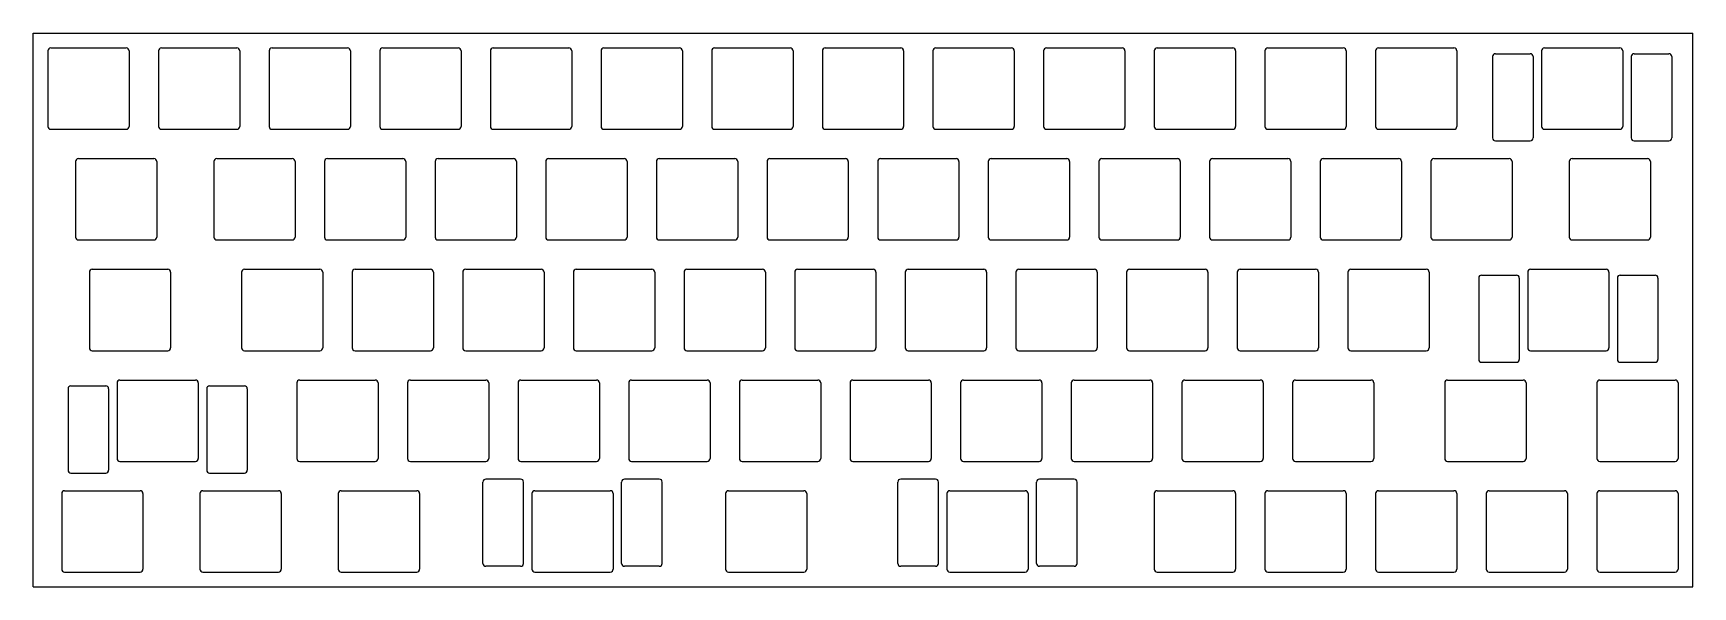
# Model space of a CAD drawing. Header units: millimetres. Extents: x 0 to 286, y -95 to 0.
import ezdxf

# ---------------------------------------------------------------- set-up
doc = ezdxf.new("R2010")
doc.units = ezdxf.units.MM

msp = doc.modelspace()

# ---------------------------------------------------------------- linework, layer by layer
for p, q in [((0, 0), (285.75, 0)), ((0, -95.25), (0, 0)), ((285.75, -95.25), (285.75, 0)), ((3.026, -2.526), (16.024, -2.526)), ((22.076, -2.526), (35.074, -2.526)), ((41.126, -2.526), (54.124, -2.526)), ((60.176, -2.526), (73.174, -2.526)), ((79.226, -2.526), (92.224, -2.526)), ((98.276, -2.526), (111.274, -2.526)), ((117.326, -2.526), (130.324, -2.526)), ((136.376, -2.526), (149.374, -2.526)), ((155.426, -2.526), (168.424, -2.526)), ((174.476, -2.526), (187.474, -2.526)), ((193.526, -2.526), (206.524, -2.526)), ((212.576, -2.526), (225.574, -2.526)), ((231.626, -2.526), (244.624, -2.526)), ((260.201, -2.526), (273.199, -2.526)), ((2.526, -3.026), (2.526, -16.024)), ((16.524, -3.026), (16.524, -16.024)), ((21.576, -3.026), (21.576, -16.024)), ((35.574, -3.026), (35.574, -16.024)), ((40.626, -3.026), (40.626, -16.024)), ((54.624, -3.026), (54.624, -16.024)), ((59.676, -3.026), (59.676, -16.024)), ((73.674, -3.026), (73.674, -16.024)), ((78.726, -3.026), (78.726, -16.024)), ((92.724, -3.026), (92.724, -16.024)), ((97.776, -3.026), (97.776, -16.024)), ((111.774, -3.026), (111.774, -16.024)), ((116.826, -3.026), (116.826, -16.024)), ((130.824, -3.026), (130.824, -16.024)), ((135.876, -3.026), (135.876, -16.024)), ((149.874, -3.026), (149.874, -16.024)), ((154.926, -3.026), (154.926, -16.024)), ((168.924, -3.026), (168.924, -16.024)), ((173.976, -3.026), (173.976, -16.024)), ((187.974, -3.026), (187.974, -16.024)), ((193.026, -3.026), (193.026, -16.024)), ((207.024, -3.026), (207.024, -16.024)), ((212.076, -3.026), (212.076, -16.024)), ((226.074, -3.026), (226.074, -16.024)), ((231.126, -3.026), (231.126, -16.024)), ((245.124, -3.026), (245.124, -16.024)), ((251.263, -4.026), (251.263, -18.024)), ((251.763, -3.526), (257.761, -3.526)), ((258.261, -4.026), (258.261, -18.024)), ((259.701, -3.026), (259.701, -16.024)), ((273.699, -3.026), (273.699, -16.024)), ((275.139, -4.026), (275.139, -18.024)), ((275.639, -3.526), (281.637, -3.526)), ((282.137, -4.026), (282.137, -18.024)), ((3.026, -16.524), (16.024, -16.524)), ((22.076, -16.524), (35.074, -16.524)), ((41.126, -16.524), (54.124, -16.524)), ((60.176, -16.524), (73.174, -16.524)), ((79.226, -16.524), (92.224, -16.524)), ((98.276, -16.524), (111.274, -16.524)), ((117.326, -16.524), (130.324, -16.524)), ((136.376, -16.524), (149.374, -16.524)), ((155.426, -16.524), (168.424, -16.524)), ((174.476, -16.524), (187.474, -16.524)), ((193.526, -16.524), (206.524, -16.524)), ((212.576, -16.524), (225.574, -16.524)), ((231.626, -16.524), (244.624, -16.524)), ((260.201, -16.524), (273.199, -16.524)), ((251.763, -18.524), (257.761, -18.524)), ((275.639, -18.524), (281.637, -18.524)), ((7.2885, -22.076), (7.2885, -35.074)), ((7.7885, -21.576), (20.7865, -21.576)), ((21.2865, -22.076), (21.2865, -35.074)), ((31.101, -22.076), (31.101, -35.074)), ((31.601, -21.576), (44.599, -21.576)), ((45.099, -22.076), (45.099, -35.074)), ((50.151, -22.076), (50.151, -35.074)), ((50.651, -21.576), (63.649, -21.576)), ((64.149, -22.076), (64.149, -35.074)), ((69.201, -22.076), (69.201, -35.074)), ((69.701, -21.576), (82.699, -21.576)), ((83.199, -22.076), (83.199, -35.074)), ((88.251, -22.076), (88.251, -35.074)), ((88.751, -21.576), (101.749, -21.576)), ((102.249, -22.076), (102.249, -35.074)), ((107.301, -22.076), (107.301, -35.074)), ((107.801, -21.576), (120.799, -21.576)), ((121.299, -22.076), (121.299, -35.074)), ((126.351, -22.076), (126.351, -35.074)), ((126.851, -21.576), (139.849, -21.576)), ((140.349, -22.076), (140.349, -35.074)), ((145.401, -22.076), (145.401, -35.074)), ((145.901, -21.576), (158.899, -21.576)), ((159.399, -22.076), (159.399, -35.074)), ((164.451, -22.076), (164.451, -35.074)), ((164.951, -21.576), (177.949, -21.576)), ((178.449, -22.076), (178.449, -35.074)), ((183.501, -22.076), (183.501, -35.074)), ((184.001, -21.576), (196.999, -21.576)), ((197.499, -22.076), (197.499, -35.074)), ((202.551, -22.076), (202.551, -35.074)), ((203.051, -21.576), (216.049, -21.576)), ((216.549, -22.076), (216.549, -35.074)), ((221.601, -22.076), (221.601, -35.074)), ((222.101, -21.576), (235.099, -21.576)), ((235.599, -22.076), (235.599, -35.074)), ((240.651, -22.076), (240.651, -35.074)), ((241.151, -21.576), (254.149, -21.576)), ((254.649, -22.076), (254.649, -35.074)), ((264.4635, -22.076), (264.4635, -35.074)), ((264.9635, -21.576), (277.9615, -21.576)), ((278.4615, -22.076), (278.4615, -35.074)), ((7.7885, -35.574), (20.7865, -35.574)), ((31.601, -35.574), (44.599, -35.574)), ((50.651, -35.574), (63.649, -35.574)), ((69.701, -35.574), (82.699, -35.574)), ((88.751, -35.574), (101.749, -35.574)), ((107.801, -35.574), (120.799, -35.574)), ((126.851, -35.574), (139.849, -35.574)), ((145.901, -35.574), (158.899, -35.574)), ((164.951, -35.574), (177.949, -35.574)), ((184.001, -35.574), (196.999, -35.574)), ((203.051, -35.574), (216.049, -35.574)), ((222.101, -35.574), (235.099, -35.574)), ((241.151, -35.574), (254.149, -35.574)), ((264.9635, -35.574), (277.9615, -35.574)), ((9.66975, -41.126), (9.66975, -54.124)), ((10.16975, -40.626), (23.16775, -40.626)), ((23.66775, -41.126), (23.66775, -54.124)), ((35.8635, -41.126), (35.8635, -54.124)), ((36.3635, -40.626), (49.3615, -40.626)), ((49.8615, -41.126), (49.8615, -54.124)), ((54.9135, -41.126), (54.9135, -54.124)), ((55.4135, -40.626), (68.4115, -40.626)), ((68.9115, -41.126), (68.9115, -54.124)), ((73.9635, -41.126), (73.9635, -54.124)), ((74.4635, -40.626), (87.4615, -40.626)), ((87.9615, -41.126), (87.9615, -54.124)), ((93.0135, -41.126), (93.0135, -54.124)), ((93.5135, -40.626), (106.5115, -40.626)), ((107.0115, -41.126), (107.0115, -54.124)), ((112.0635, -41.126), (112.0635, -54.124)), ((112.5635, -40.626), (125.5615, -40.626)), ((126.0615, -41.126), (126.0615, -54.124)), ((131.1135, -41.126), (131.1135, -54.124)), ((131.6135, -40.626), (144.6115, -40.626)), ((145.1115, -41.126), (145.1115, -54.124)), ((150.1635, -41.126), (150.1635, -54.124)), ((150.6635, -40.626), (163.6615, -40.626)), ((164.1615, -41.126), (164.1615, -54.124)), ((169.2135, -41.126), (169.2135, -54.124)), ((169.7135, -40.626), (182.7115, -40.626)), ((183.2115, -41.126), (183.2115, -54.124)), ((188.2635, -41.126), (188.2635, -54.124)), ((188.7635, -40.626), (201.7615, -40.626)), ((202.2615, -41.126), (202.2615, -54.124)), ((207.3135, -41.126), (207.3135, -54.124)), ((207.8135, -40.626), (220.8115, -40.626)), ((221.3115, -41.126), (221.3115, -54.124)), ((226.3635, -41.126), (226.3635, -54.124)), ((226.8635, -40.626), (239.8615, -40.626)), ((240.3615, -41.126), (240.3615, -54.124)), ((248.88175, -42.126), (248.88175, -56.124)), ((249.38175, -41.626), (255.37975, -41.626)), ((255.87975, -42.126), (255.87975, -56.124)), ((257.31975, -41.126), (257.31975, -54.124)), ((257.81975, -40.626), (270.81775, -40.626)), ((271.31775, -41.126), (271.31775, -54.124)), ((272.75775, -42.126), (272.75775, -56.124)), ((273.25775, -41.626), (279.25575, -41.626)), ((279.75575, -42.126), (279.75575, -56.124)), ((10.16975, -54.624), (23.16775, -54.624)), ((36.3635, -54.624), (49.3615, -54.624)), ((55.4135, -54.624), (68.4115, -54.624)), ((74.4635, -54.624), (87.4615, -54.624)), ((93.5135, -54.624), (106.5115, -54.624)), ((112.5635, -54.624), (125.5615, -54.624)), ((131.6135, -54.624), (144.6115, -54.624)), ((150.6635, -54.624), (163.6615, -54.624)), ((169.7135, -54.624), (182.7115, -54.624)), ((188.7635, -54.624), (201.7615, -54.624)), ((207.8135, -54.624), (220.8115, -54.624)), ((226.8635, -54.624), (239.8615, -54.624)), ((249.38175, -56.624), (255.37975, -56.624)), ((257.81975, -54.624), (270.81775, -54.624)), ((273.25775, -56.624), (279.25575, -56.624)), ((14.93225, -59.676), (27.93025, -59.676)), ((45.8885, -59.676), (58.8865, -59.676)), ((64.9385, -59.676), (77.9365, -59.676)), ((83.9885, -59.676), (96.9865, -59.676)), ((103.0385, -59.676), (116.0365, -59.676)), ((122.0885, -59.676), (135.0865, -59.676)), ((141.1385, -59.676), (154.1365, -59.676)), ((160.1885, -59.676), (173.1865, -59.676)), ((179.2385, -59.676), (192.2365, -59.676)), ((198.2885, -59.676), (211.2865, -59.676)), ((217.3385, -59.676), (230.3365, -59.676)), ((243.53225, -59.676), (256.53025, -59.676)), ((269.726, -59.676), (282.724, -59.676)), ((5.99425, -61.176), (5.99425, -75.174)), ((6.49425, -60.676), (12.49225, -60.676)), ((12.99225, -61.176), (12.99225, -75.174)), ((14.43225, -60.176), (14.43225, -73.174)), ((28.43025, -60.176), (28.43025, -73.174)), ((29.87025, -61.176), (29.87025, -75.174)), ((30.37025, -60.676), (36.36825, -60.676)), ((36.86825, -61.176), (36.86825, -75.174)), ((45.3885, -60.176), (45.3885, -73.174)), ((59.3865, -60.176), (59.3865, -73.174)), ((64.4385, -60.176), (64.4385, -73.174)), ((78.4365, -60.176), (78.4365, -73.174)), ((83.4885, -60.176), (83.4885, -73.174)), ((97.4865, -60.176), (97.4865, -73.174)), ((102.5385, -60.176), (102.5385, -73.174)), ((116.5365, -60.176), (116.5365, -73.174)), ((121.5885, -60.176), (121.5885, -73.174)), ((135.5865, -60.176), (135.5865, -73.174)), ((140.6385, -60.176), (140.6385, -73.174)), ((154.6365, -60.176), (154.6365, -73.174)), ((159.6885, -60.176), (159.6885, -73.174)), ((173.6865, -60.176), (173.6865, -73.174)), ((178.7385, -60.176), (178.7385, -73.174)), ((192.7365, -60.176), (192.7365, -73.174)), ((197.7885, -60.176), (197.7885, -73.174)), ((211.7865, -60.176), (211.7865, -73.174)), ((216.8385, -60.176), (216.8385, -73.174)), ((230.8365, -60.176), (230.8365, -73.174)), ((243.03225, -60.176), (243.03225, -73.174)), ((257.03025, -60.176), (257.03025, -73.174)), ((269.226, -60.176), (269.226, -73.174)), ((283.224, -60.176), (283.224, -73.174)), ((14.93225, -73.674), (27.93025, -73.674)), ((45.8885, -73.674), (58.8865, -73.674)), ((64.9385, -73.674), (77.9365, -73.674)), ((83.9885, -73.674), (96.9865, -73.674)), ((103.0385, -73.674), (116.0365, -73.674)), ((122.0885, -73.674), (135.0865, -73.674)), ((141.1385, -73.674), (154.1365, -73.674)), ((160.1885, -73.674), (173.1865, -73.674)), ((179.2385, -73.674), (192.2365, -73.674)), ((198.2885, -73.674), (211.2865, -73.674)), ((217.3385, -73.674), (230.3365, -73.674)), ((243.53225, -73.674), (256.53025, -73.674)), ((269.726, -73.674), (282.724, -73.674)), ((6.49425, -75.674), (12.49225, -75.674)), ((30.37025, -75.674), (36.36825, -75.674)), ((83.92975, -76.726), (77.93175, -76.726)), ((107.80575, -76.726), (101.80775, -76.726)), ((155.36725, -76.726), (149.36925, -76.726)), ((179.24325, -76.726), (173.24525, -76.726)), ((4.90725, -79.226), (4.90725, -92.224)), ((5.40725, -78.726), (18.40525, -78.726)), ((18.90525, -79.226), (18.90525, -92.224)), ((28.71975, -79.226), (28.71975, -92.224)), ((29.21975, -78.726), (42.21775, -78.726)), ((42.71775, -79.226), (42.71775, -92.224)), ((52.53225, -79.226), (52.53225, -92.224)), ((53.03225, -78.726), (66.03025, -78.726)), ((66.53025, -79.226), (66.53025, -92.224)), ((77.43175, -91.224), (77.43175, -77.226)), ((84.42975, -91.224), (84.42975, -77.226)), ((85.86975, -79.226), (85.86975, -92.224)), ((86.36975, -78.726), (99.36775, -78.726)), ((99.86775, -79.226), (99.86775, -92.224)), ((101.30775, -91.224), (101.30775, -77.226)), ((108.30575, -91.224), (108.30575, -77.226)), ((119.20725, -79.226), (119.20725, -92.224)), ((119.70725, -78.726), (132.70525, -78.726)), ((133.20525, -79.226), (133.20525, -92.224)), ((148.86925, -91.224), (148.86925, -77.226)), ((155.86725, -91.224), (155.86725, -77.226)), ((157.30725, -79.226), (157.30725, -92.224)), ((157.80725, -78.726), (170.80525, -78.726)), ((171.30525, -79.226), (171.30525, -92.224)), ((172.74525, -91.224), (172.74525, -77.226)), ((179.74325, -91.224), (179.74325, -77.226)), ((193.026, -79.226), (193.026, -92.224)), ((193.526, -78.726), (206.524, -78.726)), ((207.024, -79.226), (207.024, -92.224)), ((212.076, -79.226), (212.076, -92.224)), ((212.576, -78.726), (225.574, -78.726)), ((226.074, -79.226), (226.074, -92.224)), ((231.126, -79.226), (231.126, -92.224)), ((231.626, -78.726), (244.624, -78.726)), ((245.124, -79.226), (245.124, -92.224)), ((250.176, -79.226), (250.176, -92.224)), ((250.676, -78.726), (263.674, -78.726)), ((264.174, -79.226), (264.174, -92.224)), ((269.226, -79.226), (269.226, -92.224)), ((269.726, -78.726), (282.724, -78.726)), ((283.224, -79.226), (283.224, -92.224)), ((5.40725, -92.724), (18.40525, -92.724)), ((29.21975, -92.724), (42.21775, -92.724)), ((53.03225, -92.724), (66.03025, -92.724)), ((83.92975, -91.724), (77.93175, -91.724)), ((86.36975, -92.724), (99.36775, -92.724)), ((107.80575, -91.724), (101.80775, -91.724)), ((119.70725, -92.724), (132.70525, -92.724)), ((155.36725, -91.724), (149.36925, -91.724)), ((157.80725, -92.724), (170.80525, -92.724)), ((179.24325, -91.724), (173.24525, -91.724)), ((193.526, -92.724), (206.524, -92.724)), ((212.576, -92.724), (225.574, -92.724)), ((231.626, -92.724), (244.624, -92.724)), ((250.676, -92.724), (263.674, -92.724)), ((269.726, -92.724), (282.724, -92.724)), ((0, -95.25), (285.75, -95.25))]:
    msp.add_line(p, q)
for centre, start, end in [((3.026, -3.026), 90, 180), ((16.024, -3.026), 0, 90), ((22.076, -3.026), 90, 180), ((35.074, -3.026), 0, 90), ((41.126, -3.026), 90, 180), ((54.124, -3.026), 0, 90), ((60.176, -3.026), 90, 180), ((73.174, -3.026), 0, 90), ((79.226, -3.026), 90, 180), ((92.224, -3.026), 0, 90), ((98.276, -3.026), 90, 180), ((111.274, -3.026), 0, 90), ((117.326, -3.026), 90, 180), ((130.324, -3.026), 0, 90), ((136.376, -3.026), 90, 180), ((149.374, -3.026), 0, 90), ((155.426, -3.026), 90, 180), ((168.424, -3.026), 0, 90), ((174.476, -3.026), 90, 180), ((187.474, -3.026), 0, 90), ((193.526, -3.026), 90, 180), ((206.524, -3.026), 0, 90), ((212.576, -3.026), 90, 180), ((225.574, -3.026), 0, 90), ((231.626, -3.026), 90, 180), ((244.624, -3.026), 0, 90), ((260.201, -3.026), 90, 180), ((273.199, -3.026), 0, 90), ((251.763, -4.026), 90, 180), ((257.761, -4.026), 0, 90), ((275.639, -4.026), 90, 180), ((281.637, -4.026), 0, 90), ((3.026, -16.024), 180, 270), ((16.024, -16.024), 270, 0), ((22.076, -16.024), 180, 270), ((35.074, -16.024), 270, 0), ((41.126, -16.024), 180, 270), ((54.124, -16.024), 270, 0), ((60.176, -16.024), 180, 270), ((73.174, -16.024), 270, 0), ((79.226, -16.024), 180, 270), ((92.224, -16.024), 270, 0), ((98.276, -16.024), 180, 270), ((111.274, -16.024), 270, 0), ((117.326, -16.024), 180, 270), ((130.324, -16.024), 270, 0), ((136.376, -16.024), 180, 270), ((149.374, -16.024), 270, 0), ((155.426, -16.024), 180, 270), ((168.424, -16.024), 270, 0), ((174.476, -16.024), 180, 270), ((187.474, -16.024), 270, 0), ((193.526, -16.024), 180, 270), ((206.524, -16.024), 270, 0), ((212.576, -16.024), 180, 270), ((225.574, -16.024), 270, 0), ((231.626, -16.024), 180, 270), ((244.624, -16.024), 270, 0), ((260.201, -16.024), 180, 270), ((273.199, -16.024), 270, 0), ((251.763, -18.024), 180, 270), ((257.761, -18.024), 270, 0), ((275.639, -18.024), 180, 270), ((281.637, -18.024), 270, 0), ((7.7885, -22.076), 90, 180), ((20.7865, -22.076), 0, 90), ((31.601, -22.076), 90, 180), ((44.599, -22.076), 0, 90), ((50.651, -22.076), 90, 180), ((63.649, -22.076), 0, 90), ((69.701, -22.076), 90, 180), ((82.699, -22.076), 0, 90), ((88.751, -22.076), 90, 180), ((101.749, -22.076), 0, 90), ((107.801, -22.076), 90, 180), ((120.799, -22.076), 0, 90), ((126.851, -22.076), 90, 180), ((139.849, -22.076), 0, 90), ((145.901, -22.076), 90, 180), ((158.899, -22.076), 0, 90), ((164.951, -22.076), 90, 180), ((177.949, -22.076), 0, 90), ((184.001, -22.076), 90, 180), ((196.999, -22.076), 0, 90), ((203.051, -22.076), 90, 180), ((216.049, -22.076), 0, 90), ((222.101, -22.076), 90, 180), ((235.099, -22.076), 0, 90), ((241.151, -22.076), 90, 180), ((254.149, -22.076), 0, 90), ((264.9635, -22.076), 90, 180), ((277.9615, -22.076), 0, 90), ((7.7885, -35.074), 180, 270), ((20.7865, -35.074), 270, 0), ((31.601, -35.074), 180, 270), ((44.599, -35.074), 270, 0), ((50.651, -35.074), 180, 270), ((63.649, -35.074), 270, 0), ((69.701, -35.074), 180, 270), ((82.699, -35.074), 270, 0), ((88.751, -35.074), 180, 270), ((101.749, -35.074), 270, 0), ((107.801, -35.074), 180, 270), ((120.799, -35.074), 270, 0), ((126.851, -35.074), 180, 270), ((139.849, -35.074), 270, 0), ((145.901, -35.074), 180, 270), ((158.899, -35.074), 270, 0), ((164.951, -35.074), 180, 270), ((177.949, -35.074), 270, 0), ((184.001, -35.074), 180, 270), ((196.999, -35.074), 270, 0), ((203.051, -35.074), 180, 270), ((216.049, -35.074), 270, 0), ((222.101, -35.074), 180, 270), ((235.099, -35.074), 270, 0), ((241.151, -35.074), 180, 270), ((254.149, -35.074), 270, 0), ((264.9635, -35.074), 180, 270), ((277.9615, -35.074), 270, 0), ((10.16975, -41.126), 90, 180), ((23.16775, -41.126), 0, 90), ((36.3635, -41.126), 90, 180), ((49.3615, -41.126), 0, 90), ((55.4135, -41.126), 90, 180), ((68.4115, -41.126), 0, 90), ((74.4635, -41.126), 90, 180), ((87.4615, -41.126), 0, 90), ((93.5135, -41.126), 90, 180), ((106.5115, -41.126), 0, 90), ((112.5635, -41.126), 90, 180), ((125.5615, -41.126), 0, 90), ((131.6135, -41.126), 90, 180), ((144.6115, -41.126), 0, 90), ((150.6635, -41.126), 90, 180), ((163.6615, -41.126), 0, 90), ((169.7135, -41.126), 90, 180), ((182.7115, -41.126), 0, 90), ((188.7635, -41.126), 90, 180), ((201.7615, -41.126), 0, 90), ((207.8135, -41.126), 90, 180), ((220.8115, -41.126), 0, 90), ((226.8635, -41.126), 90, 180), ((239.8615, -41.126), 0, 90), ((249.38175, -42.126), 90, 180), ((255.37975, -42.126), 0, 90), ((257.81975, -41.126), 90, 180), ((270.81775, -41.126), 0, 90), ((273.25775, -42.126), 90, 180), ((279.25575, -42.126), 0, 90), ((10.16975, -54.124), 180, 270), ((23.16775, -54.124), 270, 0), ((36.3635, -54.124), 180, 270), ((49.3615, -54.124), 270, 0), ((55.4135, -54.124), 180, 270), ((68.4115, -54.124), 270, 0), ((74.4635, -54.124), 180, 270), ((87.4615, -54.124), 270, 0), ((93.5135, -54.124), 180, 270), ((106.5115, -54.124), 270, 0), ((112.5635, -54.124), 180, 270), ((125.5615, -54.124), 270, 0), ((131.6135, -54.124), 180, 270), ((144.6115, -54.124), 270, 0), ((150.6635, -54.124), 180, 270), ((163.6615, -54.124), 270, 0), ((169.7135, -54.124), 180, 270), ((182.7115, -54.124), 270, 0), ((188.7635, -54.124), 180, 270), ((201.7615, -54.124), 270, 0), ((207.8135, -54.124), 180, 270), ((220.8115, -54.124), 270, 0), ((226.8635, -54.124), 180, 270), ((239.8615, -54.124), 270, 0), ((257.81975, -54.124), 180, 270), ((270.81775, -54.124), 270, 0), ((249.38175, -56.124), 180, 270), ((255.37975, -56.124), 270, 0), ((273.25775, -56.124), 180, 270), ((279.25575, -56.124), 270, 0), ((14.93225, -60.176), 90, 180), ((27.93025, -60.176), 0, 90), ((45.8885, -60.176), 90, 180), ((58.8865, -60.176), 0, 90), ((64.9385, -60.176), 90, 180), ((77.9365, -60.176), 0, 90), ((83.9885, -60.176), 90, 180), ((96.9865, -60.176), 0, 90), ((103.0385, -60.176), 90, 180), ((116.0365, -60.176), 0, 90), ((122.0885, -60.176), 90, 180), ((135.0865, -60.176), 0, 90), ((141.1385, -60.176), 90, 180), ((154.1365, -60.176), 0, 90), ((160.1885, -60.176), 90, 180), ((173.1865, -60.176), 0, 90), ((179.2385, -60.176), 90, 180), ((192.2365, -60.176), 0, 90), ((198.2885, -60.176), 90, 180), ((211.2865, -60.176), 0, 90), ((217.3385, -60.176), 90, 180), ((230.3365, -60.176), 0, 90), ((243.53225, -60.176), 90, 180), ((256.53025, -60.176), 0, 90), ((269.726, -60.176), 90, 180), ((282.724, -60.176), 0, 90), ((6.49425, -61.176), 90, 180), ((12.49225, -61.176), 0, 90), ((30.37025, -61.176), 90, 180), ((36.36825, -61.176), 0, 90), ((14.93225, -73.174), 180, 270), ((27.93025, -73.174), 270, 0), ((45.8885, -73.174), 180, 270), ((58.8865, -73.174), 270, 0), ((64.9385, -73.174), 180, 270), ((77.9365, -73.174), 270, 0), ((83.9885, -73.174), 180, 270), ((96.9865, -73.174), 270, 0), ((103.0385, -73.174), 180, 270), ((116.0365, -73.174), 270, 0), ((122.0885, -73.174), 180, 270), ((135.0865, -73.174), 270, 0), ((141.1385, -73.174), 180, 270), ((154.1365, -73.174), 270, 0), ((160.1885, -73.174), 180, 270), ((173.1865, -73.174), 270, 0), ((179.2385, -73.174), 180, 270), ((192.2365, -73.174), 270, 0), ((198.2885, -73.174), 180, 270), ((211.2865, -73.174), 270, 0), ((217.3385, -73.174), 180, 270), ((230.3365, -73.174), 270, 0), ((243.53225, -73.174), 180, 270), ((256.53025, -73.174), 270, 0), ((269.726, -73.174), 180, 270), ((282.724, -73.174), 270, 0), ((6.49425, -75.174), 180, 270), ((12.49225, -75.174), 270, 0), ((30.37025, -75.174), 180, 270), ((36.36825, -75.174), 270, 0), ((77.93175, -77.226), 90, 180), ((83.92975, -77.226), 0, 90), ((101.80775, -77.226), 90, 180), ((107.80575, -77.226), 0, 90), ((149.36925, -77.226), 90, 180), ((155.36725, -77.226), 0, 90), ((173.24525, -77.226), 90, 180), ((179.24325, -77.226), 0, 90), ((5.40725, -79.226), 90, 180), ((18.40525, -79.226), 0, 90), ((29.21975, -79.226), 90, 180), ((42.21775, -79.226), 0, 90), ((53.03225, -79.226), 90, 180), ((66.03025, -79.226), 0, 90), ((86.36975, -79.226), 90, 180), ((99.36775, -79.226), 0, 90), ((119.70725, -79.226), 90, 180), ((132.70525, -79.226), 0, 90), ((157.80725, -79.226), 90, 180), ((170.80525, -79.226), 0, 90), ((193.526, -79.226), 90, 180), ((206.524, -79.226), 0, 90), ((212.576, -79.226), 90, 180), ((225.574, -79.226), 0, 90), ((231.626, -79.226), 90, 180), ((244.624, -79.226), 0, 90), ((250.676, -79.226), 90, 180), ((263.674, -79.226), 0, 90), ((269.726, -79.226), 90, 180), ((282.724, -79.226), 0, 90), ((77.93175, -91.224), 180, 270), ((83.92975, -91.224), 270, 0), ((101.80775, -91.224), 180, 270), ((107.80575, -91.224), 270, 0), ((149.36925, -91.224), 180, 270), ((155.36725, -91.224), 270, 0), ((173.24525, -91.224), 180, 270), ((179.24325, -91.224), 270, 0), ((5.40725, -92.224), 180, 270), ((18.40525, -92.224), 270, 0), ((29.21975, -92.224), 180, 270), ((42.21775, -92.224), 270, 0), ((53.03225, -92.224), 180, 270), ((66.03025, -92.224), 270, 0), ((86.36975, -92.224), 180, 270), ((99.36775, -92.224), 270, 0), ((119.70725, -92.224), 180, 270), ((132.70525, -92.224), 270, 0), ((157.80725, -92.224), 180, 270), ((170.80525, -92.224), 270, 0), ((193.526, -92.224), 180, 270), ((206.524, -92.224), 270, 0), ((212.576, -92.224), 180, 270), ((225.574, -92.224), 270, 0), ((231.626, -92.224), 180, 270), ((244.624, -92.224), 270, 0), ((250.676, -92.224), 180, 270), ((263.674, -92.224), 270, 0), ((269.726, -92.224), 180, 270), ((282.724, -92.224), 270, 0)]:
    msp.add_arc(centre, 0.5, start, end)

doc.saveas('drawing.dxf')
